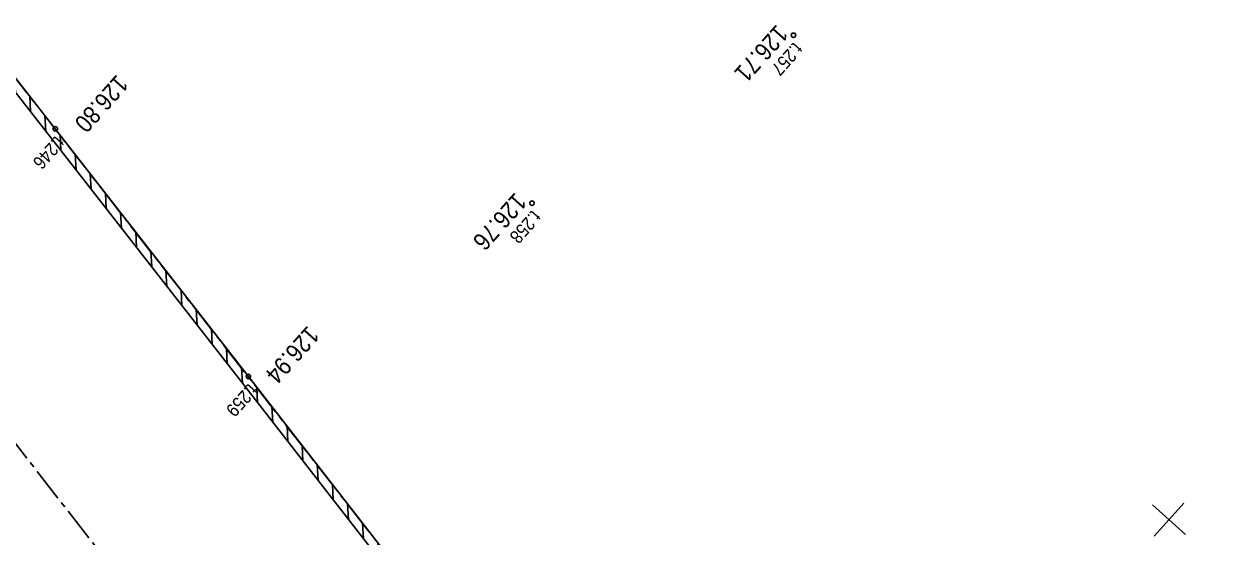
# Model space of a CAD drawing. Header units: metres. Extents: x -2858 to 512, y -1995 to 1252.
# Drawn here: x -2082.22 to -2055.29, y -1530.44 to -1518.84 of the extents above; entities that cross this region are included whole.
import ezdxf
from ezdxf.enums import TextEntityAlignment as Align

# ---------------------------------------------------------------- set-up
doc = ezdxf.new("R2010")
doc.units = ezdxf.units.M
doc.header["$PDMODE"] = 33
doc.header["$PDSIZE"] = 0.1
doc.linetypes.add('AXES2', pattern=[28.575, 19.05, -3.175, 3.175, -3.175])
for name, color, linetype in [('Calque commun', 7, 'Continuous'), ('Carroyage(2)_Croix', 7, 'Continuous'), ('Limites', 1, 'AXES2'), ('Murs', 7, 'Continuous'), ('Murs Hachures', 7, 'Continuous'), ('Points Topo', 7, 'Continuous'), ('Points Topo Altitude', 7, 'Continuous'), ('Points Topo Matricule', 252, 'Continuous')]:
    doc.layers.add(name, color=color, linetype=linetype)
doc.styles.add('Pts Topo SPE', font='', dxfattribs={"width": 0.9})
doc.styles.get('Pts Topo SPE').set_extended_font_data('Titillium Web Light')

# ---------------------------------------------------------------- blocks, each defined once
blk = doc.blocks.new('PointTopo_SPE')
at = {"layer": 'Calque commun', "color": 1, "linetype": 'ByBlock', "lineweight": -2}
blk.add_point((0, 0), dxfattribs=at)

msp = doc.modelspace()

# ---------------------------------------------------------------- hatches: boundary and pattern name
at = {"layer": 'Murs Hachures'}
h = msp.add_hatch(dxfattribs=at)
h.set_pattern_fill('ANSI31', color=256, scale=0.1, angle=-131.8382)
h.set_pattern_definition([(273.16176, (-2135.47334, -1451.94252), (0.3170167, 0.01751175), [])])
h.paths.add_polyline_path([(-2120.661, -1471.267), (-2112.186, -1482.19), (-2104.328, -1492.265), (-2099.924, -1497.946), (-2092.112, -1507.916), (-2088.222, -1512.936), (-2081.663, -1521.337), (-2077.296, -1526.932), (-2071.435, -1534.454), (-2063.477, -1544.683), (-2061.298, -1547.451), (-2061.141, -1547.327), (-2063.319, -1544.559), (-2071.277, -1534.332), (-2077.138, -1526.809), (-2081.505, -1521.214), (-2088.064, -1512.813), (-2091.955, -1507.793), (-2099.766, -1497.823), (-2104.17, -1492.143), (-2112.028, -1482.067), (-2120.503, -1471.144), (-2130.803, -1457.942), (-2135.447, -1451.966), (-2135.605, -1452.089), (-2130.96, -1458.065)])

# ---------------------------------------------------------------- linework, layer by layer
at = {"layer": 'Carroyage(2)_Croix'}
for p, q in [((-2056.688, -1529.713), (-2055.943, -1530.38)), ((-2055.982, -1529.674), (-2056.649, -1530.419))]:
    msp.add_line(p, q, dxfattribs=at)
at = {"layer": 'Limites', "ltscale": 0.04, "flags": 128}
for points in [[(-2138.801, -1447.658), (-2088.064, -1512.813), (-2046.489, -1566.109)], [(-2050.544, -1569.233), (-2142.563, -1451.085)]]:
    msp.add_lwpolyline(points, dxfattribs=at)
at = {"layer": 'Murs', "flags": 128}
for points in [[(-2135.447, -1451.966), (-2130.803, -1457.942), (-2120.503, -1471.144), (-2112.028, -1482.067), (-2104.17, -1492.143), (-2099.766, -1497.823), (-2091.955, -1507.793), (-2088.064, -1512.813), (-2081.505, -1521.214), (-2077.138, -1526.809), (-2071.277, -1534.332), (-2063.319, -1544.559), (-2061.141, -1547.327)], [(-2135.605, -1452.089), (-2130.96, -1458.065), (-2120.661, -1471.267), (-2112.186, -1482.19), (-2104.328, -1492.265), (-2099.924, -1497.946), (-2092.112, -1507.916), (-2088.222, -1512.936), (-2081.663, -1521.337), (-2077.296, -1526.932), (-2071.435, -1534.454), (-2063.477, -1544.683), (-2061.298, -1547.451)]]:
    msp.add_lwpolyline(points, dxfattribs=at)

# ---------------------------------------------------------------- block references
at = {"layer": 'Points Topo'}
ref = msp.add_blockref('PointTopo_SPE', (-2064.808, -1519.098, 126.71), dxfattribs=dict(at, rotation=228.1617603435354))
ref.add_attrib('MAT', 't.257', (-2064.8, -1519.239, 126.71), dxfattribs={"layer": 'Points Topo Matricule', "height": 0.3, "rotation": 228.1618, "style": 'Pts Topo SPE', "width": 0.9})
ref.add_attrib('ALT', '126.71', dxfattribs={"layer": 'Points Topo Altitude', "height": 0.4, "rotation": 228.1618, "style": 'Pts Topo SPE', "width": 0.9}).set_placement((-2064.893, -1519.103, 126.71), align=Align.TOP_LEFT)
ref = msp.add_blockref('PointTopo_SPE', (-2081.505, -1521.214, 126.795), dxfattribs=dict(at, rotation=228.1617603435354))
ref.add_attrib('MAT', 't.246', (-2081.498, -1521.355, 126.795), dxfattribs={"layer": 'Points Topo Matricule', "height": 0.3, "rotation": 228.1618, "style": 'Pts Topo SPE', "width": 0.9})
ref.add_attrib('ALT', '126.80', dxfattribs={"layer": 'Points Topo Altitude', "height": 0.4, "rotation": 228.1618, "style": 'Pts Topo SPE', "width": 0.9}).set_placement((-2079.817, -1520.235, 126.795), align=Align.TOP_LEFT)
ref = msp.add_blockref('PointTopo_SPE', (-2070.723, -1522.894, 126.763), dxfattribs=dict(at, rotation=228.1617603435354))
ref.add_attrib('MAT', 't.258', (-2070.715, -1523.035, 126.763), dxfattribs={"layer": 'Points Topo Matricule', "height": 0.3, "rotation": 228.1618, "style": 'Pts Topo SPE', "width": 0.9})
ref.add_attrib('ALT', '126.76', dxfattribs={"layer": 'Points Topo Altitude', "height": 0.4, "rotation": 228.1618, "style": 'Pts Topo SPE', "width": 0.9}).set_placement((-2070.807, -1522.898, 126.763), align=Align.TOP_LEFT)
ref = msp.add_blockref('PointTopo_SPE', (-2077.138, -1526.809, 126.944), dxfattribs=dict(at, rotation=228.1617603435354))
ref.add_attrib('MAT', 't.259', (-2077.131, -1526.95, 126.944), dxfattribs={"layer": 'Points Topo Matricule', "height": 0.3, "rotation": 228.1618, "style": 'Pts Topo SPE', "width": 0.9})
ref.add_attrib('ALT', '126.94', dxfattribs={"layer": 'Points Topo Altitude', "height": 0.4, "rotation": 228.1618, "style": 'Pts Topo SPE', "width": 0.9}).set_placement((-2075.498, -1525.909, 126.944), align=Align.TOP_LEFT)

doc.saveas('drawing.dxf')
